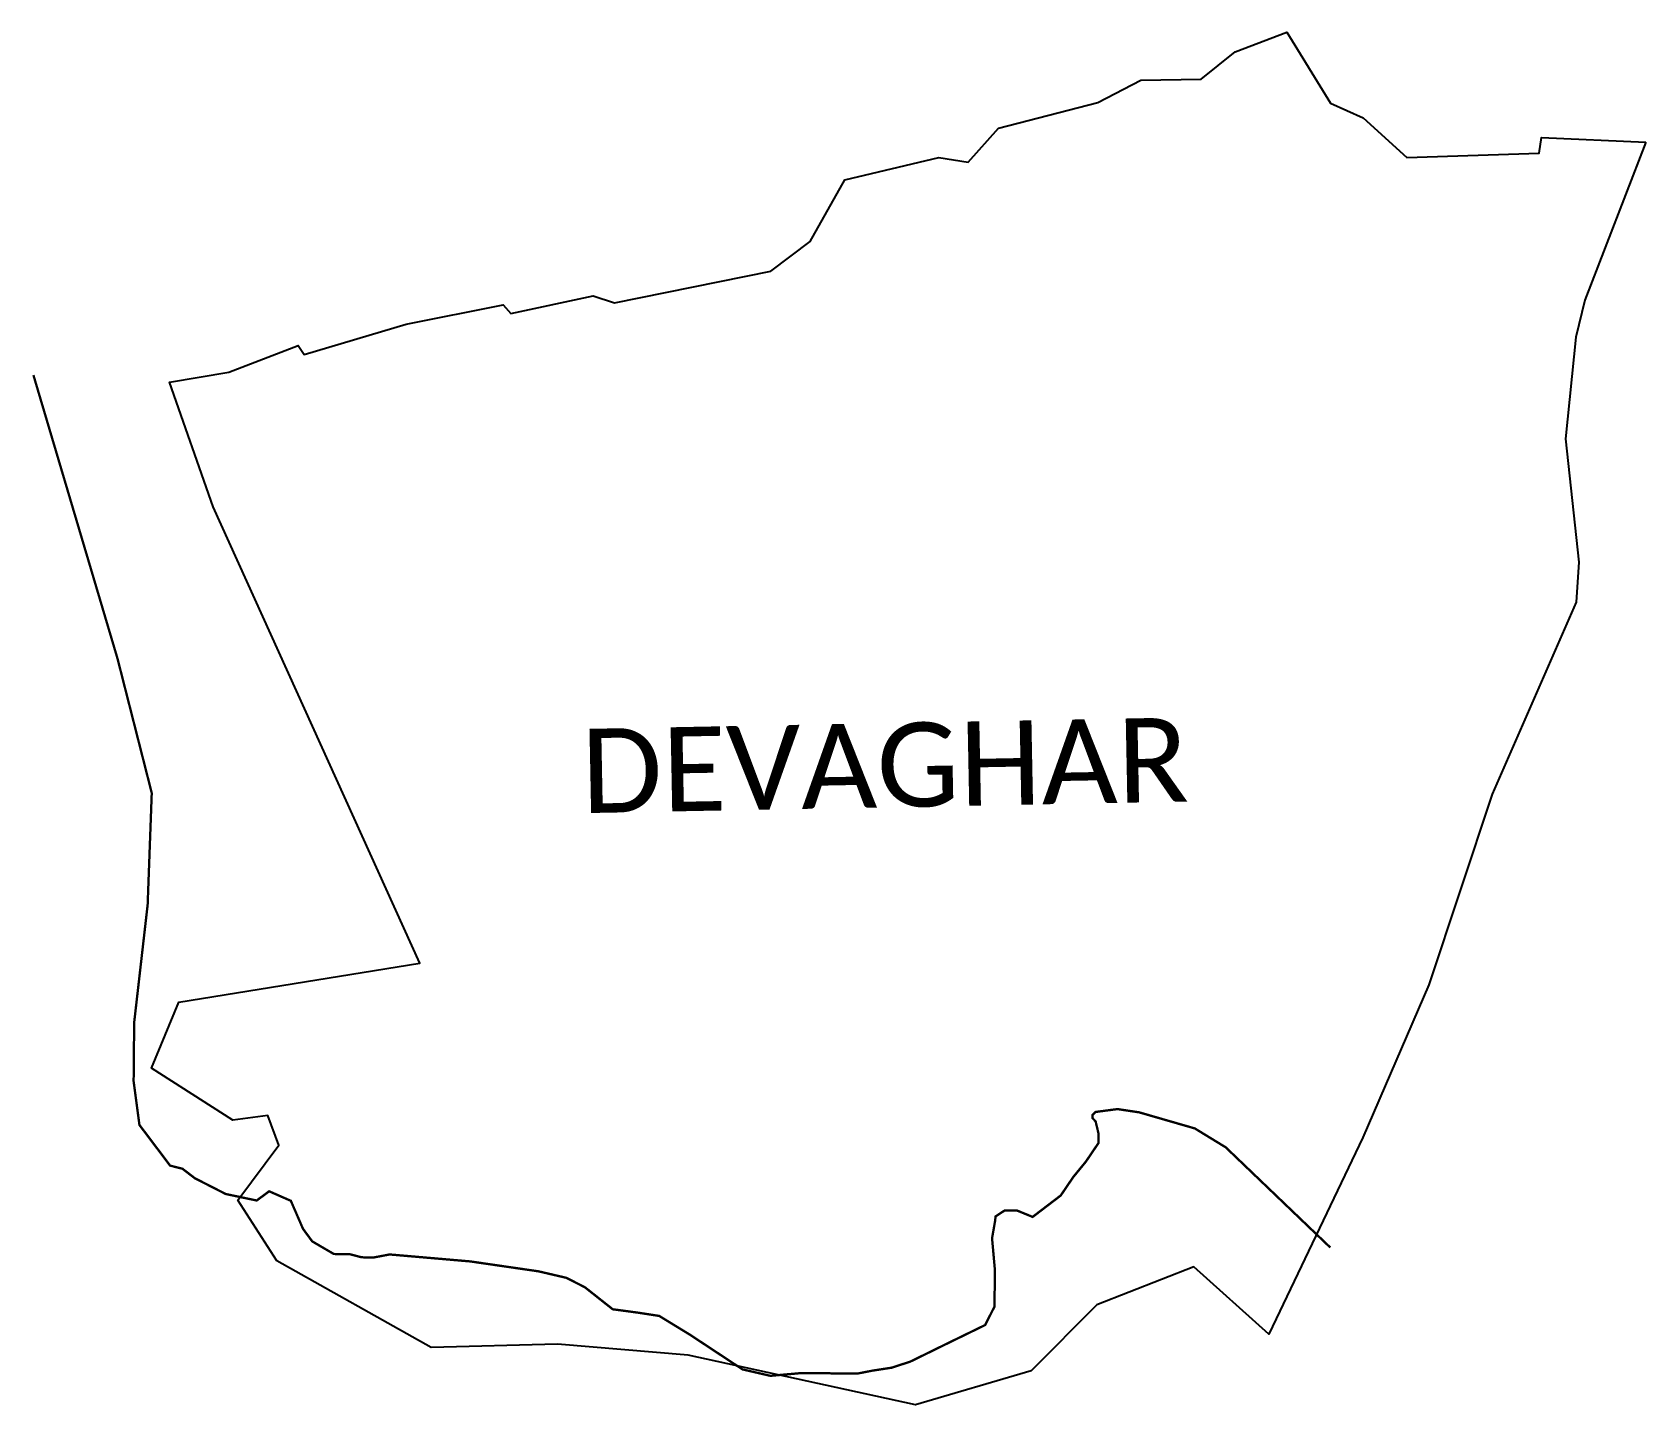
# Model space of a CAD drawing. Header units: metres. Extents: x 289969 to 292052, y 1989992 to 1991765.
import ezdxf

# ---------------------------------------------------------------- set-up
doc = ezdxf.new("R2010")
doc.units = ezdxf.units.M
for name, color, linetype in [('LOW TIDE LINE', 5, 'Continuous'), ('village', 3, 'Continuous'), ('VILLAGE NAME', 250, 'Continuous')]:
    doc.layers.add(name, color=color, linetype=linetype)
doc.styles.get("Standard").update_dxf_attribs({"font": 'calibri.ttf'})

msp = doc.modelspace()

# ---------------------------------------------------------------- linework, layer by layer
at = {"layer": 'LOW TIDE LINE', "lineweight": 18}
msp.add_lwpolyline([(291644.8, 1990195.5, 3.01, 3.01, 0), (291509.7, 1990325, 3.01, 3.01, 0), (291469.8, 1990349.4, 3.01, 3.01, 0), (291397.9, 1990370.2, 3.01, 3.01, 0), (291369.9, 1990374.4, 3.01, 3.01, 0), (291341.8, 1990370.7, 3.01, 3.01, 0), (291337.7, 1990366.7, 3.01, 3.01, 0), (291337.7, 1990362.7, 3.01, 3.01, 0), (291341.7, 1990358.6, 3.01, 3.01, 0), (291345.5, 1990342.6, 3.01, 3.01, 0), (291345.4, 1990330.5, 3.01, 3.01, 0), (291337.3, 1990318.6, 3.01, 3.01, 0), (291329.2, 1990306.6, 3.01, 3.01, 0), (291312.9, 1990286.7, 3.01, 3.01, 0), (291296.7, 1990262.8, 3.01, 3.01, 0), (291260.4, 1990235.1, 3.01, 3.01, 0), (291240.4, 1990243.3, 3.01, 3.01, 0), (291224.4, 1990243.5, 3.01, 3.01, 0), (291212.3, 1990235.6, 3.01, 3.01, 0), (291212.2, 1990231.5, 3.01, 3.01, 0), (291208, 1990207.5, 3.01, 3.01, 0), (291211.6, 1990167.4, 3.01, 3.01, 0), (291211.2, 1990119.3, 3.01, 3.01, 0), (291199, 1990095.4, 3.01, 3.01, 0), (291150.6, 1990071.8, 3.01, 3.01, 0), (291118.4, 1990056, 3.01, 3.01, 0), (291102.3, 1990048.1, 3.01, 3.01, 0), (291078.2, 1990040.3, 3.01, 3.01, 0), (291054.1, 1990036.6, 3.01, 3.01, 0), (291034, 1990032.7, 3.01, 3.01, 0), (290961.9, 1990033.4, 3.01, 3.01, 0), (290921.8, 1990029.8, 3.01, 3.01, 0), (290885.8, 1990038.1, 3.01, 3.01, 0), (290818.1, 1990082.8, 3.01, 3.01, 0), (290778.2, 1990107.2, 3.01, 3.01, 0), (290750.2, 1990111.5, 3.01, 3.01, 0), (290718.2, 1990115.8, 3.01, 3.01, 0), (290682.3, 1990144.2, 3.01, 3.01, 0), (290658.4, 1990156.4, 3.01, 3.01, 0), (290622.4, 1990164.8, 3.01, 3.01, 0), (290534.3, 1990177.6, 3.01, 3.01, 0), (290430.2, 1990186.6, 3.01, 3.01, 0), (290410.1, 1990182.8, 3.01, 3.01, 0), (290394.1, 1990182.9, 3.01, 3.01, 0), (290378.1, 1990187.1, 3.01, 3.01, 0), (290358.1, 1990187.2, 3.01, 3.01, 0), (290330.2, 1990203.5, 3.01, 3.01, 0), (290318.3, 1990219.7, 3.01, 3.01, 0), (290302.6, 1990255.9, 3.01, 3.01, 0), (290274.6, 1990268.2, 3.01, 3.01, 0), (290258.5, 1990256.3, 3.01, 3.01, 0), (290218.5, 1990264.7, 3.01, 3.01, 0), (290178.6, 1990285.1, 3.01, 3.01, 0), (290162.7, 1990297.3, 3.01, 3.01, 0), (290146.7, 1990301.4, 3.01, 3.01, 0), (290107.1, 1990353.9, 3.01, 3.01, 0), (290099.6, 1990410.1, 3.01, 3.01, 0), (290100.3, 1990486.3, 3.01, 3.01, 0), (290117.7, 1990638.4, 3.01, 3.01, 0), (290123, 1990782.7, 3.01, 3.01, 0), (290078.8, 1990956.3, 3.01, 3.01, 0), (289970.2, 1991322.6, 3.01, 3.01, 0)], format="xyseb", dxfattribs=at)
at = {"layer": 'village', "color": 3}
msp.add_polyline3d([(292052, 1991623.5, 0), (291973.2, 1991419.6, 0), (291961.8, 1991371.8, 0), (291948.4, 1991240.1, 0), (291965.6, 1991081, 0), (291962.3, 1991029.3, 0), (291853.9, 1990781.2, 0), (291772.1, 1990534.9, 0), (291686.9, 1990337.9, 0), (291565.4, 1990083.5, 0), (291468.4, 1990170.4, 0), (291343.5, 1990121.6, 0), (291258.3, 1990036.4, 0), (291109.3, 1989992.5, 0), (290815.8, 1990056.3, 0), (290647.1, 1990070.8, 0), (290483.6, 1990066.2, 0), (290284.6, 1990178.4, 0), (290234.2, 1990256.8, 0), (290286.9, 1990327.8, 0), (290273, 1990366.3, 0), (290227.6, 1990360.3, 0), (290122.5, 1990427.3, 0), (290158.1, 1990512.7, 0), (290469.1, 1990562.9, 0), (290202.4, 1991152.5, 0), (290145.7, 1991313.5, 0), (290222.4, 1991326.2, 0), (290311.9, 1991360.9, 0), (290319.6, 1991349.2, 0), (290451.6, 1991388.4, 0), (290576.7, 1991413.4, 0), (290586.8, 1991402, 0), (290693.1, 1991424.9, 0), (290720.5, 1991416.1, 0), (290922.5, 1991456.7, 0), (290973.1, 1991495.1, 0), (291018, 1991575, 0), (291139.1, 1991603.8, 0), (291177.3, 1991597.6, 0), (291216.3, 1991641.6, 0), (291344.5, 1991674.6, 0), (291400.1, 1991703.4, 0), (291478, 1991704.9, 0), (291522.1, 1991740.4, 0), (291588.8, 1991765.5, 0), (291644.8, 1991673.9, 0), (291687.2, 1991655.1, 0), (291743.4, 1991603.5, 0), (291914.5, 1991609.1, 0), (291917.5, 1991629.4, 0)], close=True, dxfattribs=at)

# ---------------------------------------------------------------- texts
at = {"layer": 'VILLAGE NAME', "insert": (290676.7, 1990865.4), "char_height": 108.748, "attachment_point": 1, "rotation": 1.1028}
msp.add_mtext_dynamic_manual_height_columns('{\\fCalibri|b0|i0|c0|p34;DEVAGHAR}', width=1571.314, gutter_width=543.7, heights=[0], dxfattribs=at)

doc.saveas('drawing.dxf')
